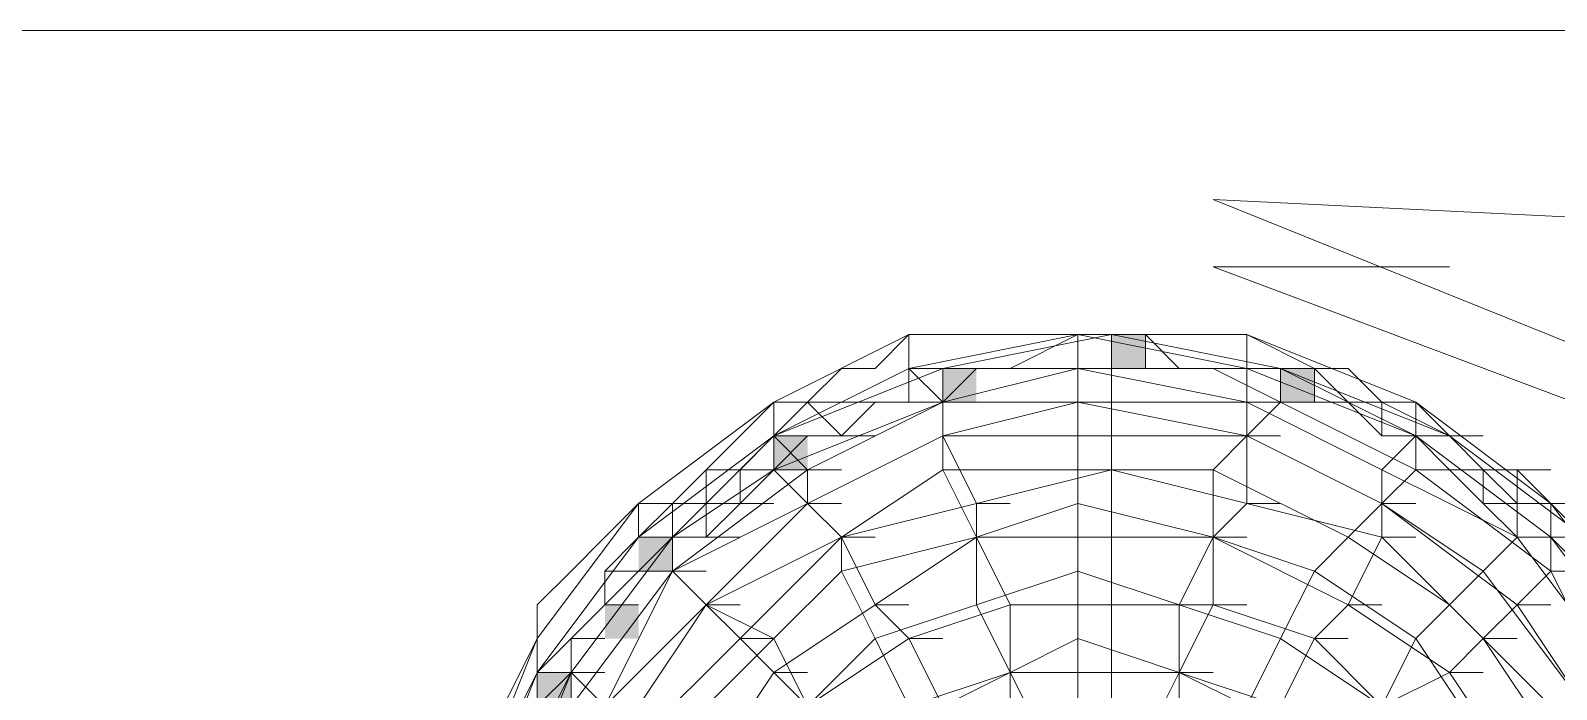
# Model space of a CAD drawing. Header units: millimetres. Extents: x 521 to 148073, y -17811 to 32040.
# Drawn here: x 143867.8 to 144248.7, y -14036 to -13871.5 of the extents above; entities that cross this region are included whole.
import ezdxf

# ---------------------------------------------------------------- set-up
doc = ezdxf.new("R2010")
doc.units = ezdxf.units.MM
doc.layers.add('PDF_Celobarevné výplně', color=7, linetype='Continuous')
doc.layers.add('PDF_Geometrie', color=7, linetype='Continuous', true_color=0xbdbdbd)

msp = doc.modelspace()

# ---------------------------------------------------------------- linework, layer by layer
at = {"layer": 'PDF_Celobarevné výplně', "lineweight": 18, "transparency": 33554559}
for points in [[(144137.66, -13947.36), (144137.66, -13955.79), (144146.09, -13947.36), (144146.09, -13955.79)], [(144095.49, -13955.79), (144095.49, -13964.23), (144103.92, -13955.79), (144103.92, -13964.23)], [(144095.49, -13955.79), (144095.49, -13964.23), (144103.92, -13955.79), (144103.92, -13964.23)], [(144179.82, -13955.79), (144179.82, -13964.23), (144188.26, -13955.79), (144188.26, -13964.23)], [(144179.82, -13955.79), (144179.82, -13964.23), (144188.26, -13955.79), (144188.26, -13964.23)], [(144053.32, -13972.66), (144053.32, -13981.09), (144061.76, -13972.66), (144061.76, -13981.09)], [(144053.32, -13972.66), (144053.32, -13981.09), (144061.76, -13972.66), (144061.76, -13981.09)], [(144019.59, -13997.96), (144019.59, -14006.39), (144028.02, -13997.96), (144028.02, -14006.39)], [(144011.16, -14014.83), (144011.16, -14023.26), (144019.59, -14014.83), (144019.59, -14023.26)], [(143994.29, -14031.69), (143994.29, -14040.13), (144002.72, -14031.69), (144002.72, -14040.13)]]:
    msp.add_solid(points, dxfattribs=at)
at = {"layer": 'PDF_Geometrie', "lineweight": 18}
for points in [[(143403.96, -14858.16), (143429.26, -14866.59), (143403.96, -14858.16), (143429.26, -14866.59), (143446.12, -14858.16), (143581.06, -14799.13), (143446.12, -14858.16), (143429.26, -14866.59), (143446.12, -14858.16), (143581.06, -14799.13), (143707.56, -14748.53), (143850.92, -14714.79), (143985.86, -14689.49), (144129.22, -14672.63), (144272.59, -14664.19), (144770.16, -14664.19), (144272.59, -14664.19), (144770.16, -14664.19), (144770.16, -13871.46), (144770.16, -14664.19), (144770.16, -13871.46), (142973.86, -13871.46), (144770.16, -13871.46), (142973.86, -13871.46)], [(144643.66, -13930.49), (144677.39, -13930.49), (144727.99, -14141.33), (144162.96, -13913.63), (144677.39, -13938.93), (144727.99, -14141.33)], [(144221.99, -13930.49), (144162.96, -13930.49), (144702.69, -14132.89)], [(143985.86, -14040.13), (143994.29, -14023.26), (143994.29, -14014.83), (144002.72, -14006.39), (144011.16, -13997.96), (144019.59, -13989.53), (144028.02, -13989.53), (144036.46, -13981.09), (144044.89, -13972.66), (144053.32, -13964.23), (144061.76, -13964.23), (144070.19, -13955.79), (144078.62, -13955.79), (144087.06, -13947.36), (144103.92, -13947.36), (144112.36, -13947.36), (144120.79, -13947.36), (144129.22, -13947.36), (144146.09, -13947.36), (144154.52, -13947.36), (144162.96, -13947.36), (144171.39, -13947.36), (144188.26, -13955.79), (144196.69, -13955.79), (144205.12, -13964.23), (144213.56, -13964.23), (144221.99, -13972.66), (144230.42, -13981.09), (144238.86, -13989.53), (144247.29, -13989.53), (144255.72, -13997.96)], [(144120.79, -13955.79), (144112.36, -13955.79), (144129.22, -13955.79), (144129.22, -13947.36), (144137.66, -13947.36), (144095.49, -13955.79), (144103.92, -13955.79), (144095.49, -13955.79), (144095.49, -13964.23), (144061.76, -13981.09), (144070.19, -13981.09), (144061.76, -13981.09), (144061.76, -13989.53), (144053.32, -13981.09), (144028.02, -13997.96), (144002.72, -14031.69), (143994.29, -14031.69), (143994.29, -14023.26), (144019.59, -13989.53), (144011.16, -13997.96), (144002.72, -14006.39), (144011.16, -13997.96), (144019.59, -13989.53), (143994.29, -14023.26), (143994.29, -14031.69), (144019.59, -13997.96), (144028.02, -13997.96), (144028.02, -14006.39), (144061.76, -13989.53), (144053.32, -13981.09), (144095.49, -13964.23), (144095.49, -13972.66), (144061.76, -13989.53), (144095.49, -13972.66), (144103.92, -13972.66), (144095.49, -13972.66), (144103.92, -13989.53), (144070.19, -13997.96), (144078.62, -13997.96), (144070.19, -13997.96), (144078.62, -14014.83), (144103.92, -13997.96), (144112.36, -13997.96), (144103.92, -13997.96), (144112.36, -14014.83), (144087.06, -14023.26), (144095.49, -14023.26), (144087.06, -14023.26), (144095.49, -14040.13), (144112.36, -14031.69), (144120.79, -14031.69), (144112.36, -14031.69), (144120.79, -14048.56)], [(144087.06, -13955.79), (144070.19, -13964.23), (144078.62, -13964.23), (144070.19, -13972.66), (144078.62, -13972.66), (144070.19, -13972.66), (144061.76, -13964.23), (144070.19, -13955.79), (144078.62, -13955.79), (144087.06, -13947.36), (144129.22, -13947.36), (144112.36, -13955.79), (144120.79, -13955.79), (144112.36, -13955.79), (144103.92, -13955.79), (144095.49, -13955.79), (144053.32, -13972.66), (144019.59, -13997.96), (144028.02, -13997.96), (144019.59, -13997.96), (144028.02, -13989.53)], [(144205.12, -13997.96), (144205.12, -13989.53), (144213.56, -13989.53), (144205.12, -13989.53), (144171.39, -13972.66), (144171.39, -13964.23), (144129.22, -13955.79), (144171.39, -13964.23), (144171.39, -13955.79), (144129.22, -13947.36), (144087.06, -13955.79), (144087.06, -13947.36), (144103.92, -13947.36), (144112.36, -13947.36), (144120.79, -13947.36), (144129.22, -13947.36), (144087.06, -13947.36), (144129.22, -13947.36), (144129.22, -13955.79), (144095.49, -13964.23), (144087.06, -13955.79), (144053.32, -13972.66), (144053.32, -13964.23), (144019.59, -13989.53), (144053.32, -13964.23), (144053.32, -13972.66), (144019.59, -13997.96), (144019.59, -13989.53), (144028.02, -13989.53), (144036.46, -13989.53), (144036.46, -13997.96), (144028.02, -13997.96), (144028.02, -13989.53), (144036.46, -13981.09), (144044.89, -13972.66), (144053.32, -13964.23), (144019.59, -13989.53), (144019.59, -13997.96), (144028.02, -13997.96), (144053.32, -13981.09), (144053.32, -13972.66), (144087.06, -13955.79), (144095.49, -13964.23), (144053.32, -13981.09), (144044.89, -13981.09), (144053.32, -13972.66), (144070.19, -13972.66)], [(144061.76, -14040.13), (144087.06, -14023.26), (144078.62, -14014.83), (144087.06, -14014.83), (144078.62, -14014.83), (144053.32, -14031.69), (144044.89, -14023.26), (144053.32, -14023.26), (144070.19, -14006.39), (144070.19, -13997.96), (144044.89, -14023.26), (144053.32, -14023.26), (144036.46, -14014.83), (144070.19, -13997.96), (144095.49, -13981.09), (144103.92, -13997.96), (144129.22, -13989.53), (144129.22, -14006.39), (144103.92, -14014.83), (144103.92, -13997.96), (144070.19, -14006.39), (144070.19, -13997.96), (144061.76, -13989.53), (144070.19, -13989.53), (144061.76, -13989.53), (144036.46, -14014.83), (144028.02, -14006.39), (144061.76, -13989.53), (144070.19, -13997.96), (144036.46, -14014.83), (144028.02, -14006.39), (144036.46, -14006.39), (144028.02, -14006.39), (144061.76, -13981.09), (144053.32, -13981.09), (144061.76, -13972.66), (144053.32, -13972.66), (144061.76, -13964.23), (144053.32, -13964.23), (144087.06, -13947.36), (144053.32, -13964.23), (144087.06, -13947.36), (144087.06, -13955.79), (144129.22, -13947.36)], [(144087.06, -13947.36), (144087.06, -13947.36)], [(144087.06, -13947.36), (144087.06, -13947.36)], [(144137.66, -13955.79), (144137.66, -13947.36), (144137.66, -13955.79), (144146.09, -13955.79), (144137.66, -13955.79), (144137.66, -13964.23), (144095.49, -13964.23), (144103.92, -13964.23), (144095.49, -13964.23), (144103.92, -13955.79)], [(144129.22, -13947.36), (144129.22, -13947.36)], [(144129.22, -13947.36), (144129.22, -13947.36)], [(144129.22, -13947.36), (144129.22, -13947.36)], [(144129.22, -13947.36), (144129.22, -13947.36)], [(144129.22, -13947.36), (144129.22, -13947.36)], [(144129.22, -13947.36), (144129.22, -13947.36)], [(144205.12, -13997.96), (144171.39, -13989.53), (144179.82, -13989.53), (144171.39, -13989.53), (144162.96, -13997.96), (144188.26, -14006.39), (144162.96, -13997.96), (144162.96, -13981.09), (144162.96, -13997.96), (144129.22, -13989.53), (144129.22, -13981.09), (144162.96, -13981.09), (144196.69, -13997.96), (144162.96, -13981.09), (144171.39, -13972.66), (144129.22, -13964.23), (144129.22, -13955.79), (144129.22, -13947.36), (144146.09, -13947.36), (144154.52, -13947.36), (144162.96, -13947.36), (144171.39, -13947.36), (144188.26, -13955.79), (144196.69, -13955.79)], [(144137.66, -13947.36), (144129.22, -13947.36), (144137.66, -13947.36)], [(144179.82, -13964.23), (144179.82, -13955.79), (144188.26, -13955.79), (144179.82, -13955.79), (144221.99, -13972.66), (144205.12, -13964.23), (144213.56, -13964.23), (144205.12, -13964.23), (144205.12, -13972.66), (144196.69, -13964.23), (144205.12, -13964.23), (144196.69, -13964.23), (144188.26, -13964.23), (144188.26, -13955.79), (144137.66, -13955.79), (144137.66, -13947.36)], [(144137.66, -13947.36), (144137.66, -13947.36)], [(144146.09, -13947.36), (144137.66, -13947.36), (144146.09, -13947.36)], [(144154.52, -13955.79), (144146.09, -13947.36), (144154.52, -13947.36)], [(144171.39, -13947.36), (144171.39, -13947.36)], [(144171.39, -13947.36), (144171.39, -13947.36)], [(144061.76, -13972.66), (144053.32, -13972.66), (144095.49, -13955.79), (144095.49, -13964.23), (144103.92, -13964.23), (144095.49, -13964.23), (144095.49, -13972.66), (144146.09, -13972.66), (144137.66, -13972.66), (144137.66, -13981.09), (144103.92, -13989.53), (144112.36, -13989.53), (144103.92, -13989.53), (144103.92, -13997.96), (144146.09, -13997.96), (144137.66, -13997.96), (144137.66, -14014.83), (144112.36, -14014.83), (144120.79, -14014.83), (144112.36, -14014.83), (144112.36, -14031.69), (144129.22, -14023.26), (144129.22, -14048.56)], [(144095.49, -13955.79), (144087.06, -13955.79), (144095.49, -13955.79)], [(144087.06, -13964.23), (144087.06, -13955.79), (144095.49, -13955.79), (144146.09, -13955.79)], [(144103.92, -13955.79), (144095.49, -13955.79), (144103.92, -13955.79)], [(144112.36, -13955.79), (144103.92, -13955.79), (144112.36, -13955.79)], [(144112.36, -13955.79), (144103.92, -13955.79), (144112.36, -13955.79)], [(144137.66, -13955.79), (144129.22, -13955.79), (144137.66, -13955.79)], [(144154.52, -14048.56), (144154.52, -14031.69), (144162.96, -14031.69), (144137.66, -14031.69), (144137.66, -14014.83), (144146.09, -14014.83), (144137.66, -14014.83), (144162.96, -14014.83), (144162.96, -13997.96), (144171.39, -13997.96), (144137.66, -13997.96), (144137.66, -13981.09), (144146.09, -13981.09), (144137.66, -13981.09), (144171.39, -13989.53), (144171.39, -13972.66), (144179.82, -13972.66), (144137.66, -13972.66), (144137.66, -13964.23), (144146.09, -13964.23), (144137.66, -13964.23), (144179.82, -13964.23), (144162.96, -13955.79), (144171.39, -13955.79), (144154.52, -13955.79), (144162.96, -13955.79)], [(144137.66, -13955.79), (144137.66, -13955.79)], [(144146.09, -13955.79), (144137.66, -13955.79), (144146.09, -13955.79)], [(144154.52, -13955.79), (144146.09, -13955.79), (144154.52, -13955.79)], [(144162.96, -13955.79), (144154.52, -13955.79), (144162.96, -13955.79)], [(144255.72, -14040.13), (144238.86, -14014.83), (144247.29, -14006.39), (144255.72, -14006.39), (144247.29, -13997.96), (144255.72, -13997.96), (144247.29, -13997.96), (144247.29, -14006.39), (144213.56, -13981.09), (144221.99, -13981.09), (144213.56, -13981.09), (144205.12, -13989.53), (144205.12, -13981.09), (144171.39, -13964.23), (144171.39, -13955.79), (144213.56, -13972.66), (144247.29, -13997.96), (144238.86, -13997.96), (144264.16, -14031.69)], [(144179.82, -13955.79), (144171.39, -13955.79), (144179.82, -13955.79)], [(144188.26, -13955.79), (144179.82, -13955.79), (144188.26, -13955.79)], [(144196.69, -13964.23), (144188.26, -13955.79), (144196.69, -13955.79), (144205.12, -13964.23), (144213.56, -13964.23), (144221.99, -13972.66), (144230.42, -13981.09), (144238.86, -13981.09), (144238.86, -13989.53), (144230.42, -13981.09), (144230.42, -13989.53), (144221.99, -13981.09), (144230.42, -13981.09), (144221.99, -13972.66), (144230.42, -13972.66), (144221.99, -13972.66), (144255.72, -13997.96), (144247.29, -13989.53), (144255.72, -13989.53)], [(144053.32, -13964.23), (144053.32, -13964.23)], [(144053.32, -13964.23), (144053.32, -13964.23)], [(144070.19, -13964.23), (144061.76, -13964.23), (144070.19, -13964.23)], [(144078.62, -13964.23), (144070.19, -13964.23), (144078.62, -13964.23)], [(144087.06, -13964.23), (144078.62, -13964.23), (144087.06, -13964.23)], [(144095.49, -13964.23), (144087.06, -13964.23), (144095.49, -13964.23)], [(144188.26, -13964.23), (144179.82, -13964.23), (144171.39, -13972.66), (144171.39, -13964.23), (144205.12, -13981.09), (144213.56, -13972.66), (144205.12, -13981.09), (144238.86, -13997.96), (144230.42, -14006.39), (144255.72, -14040.13)], [(144188.26, -13964.23), (144179.82, -13964.23), (144188.26, -13964.23)], [(144196.69, -13964.23), (144188.26, -13964.23), (144196.69, -13964.23)], [(144205.12, -13964.23), (144196.69, -13964.23), (144205.12, -13964.23)], [(144213.56, -13972.66), (144213.56, -13964.23)], [(144213.56, -13964.23), (144247.29, -13989.53)], [(144213.56, -13964.23), (144213.56, -13964.23)], [(144247.29, -13989.53), (144213.56, -13964.23)], [(144213.56, -13964.23), (144213.56, -13964.23)], [(144213.56, -13964.23), (144247.29, -13989.53)], [(144053.32, -13989.53), (144044.89, -13989.53), (144053.32, -13981.09), (144053.32, -13972.66), (144019.59, -13997.96), (143994.29, -14031.69), (143977.42, -14065.43), (143977.42, -14107.59), (143968.99, -14107.59), (143968.99, -14116.03), (143985.86, -14116.03), (143977.42, -14116.03), (143985.86, -14149.76), (143985.86, -14158.19), (143977.42, -14158.19), (143977.42, -14116.03), (143977.42, -14124.46), (143985.86, -14124.46), (143977.42, -14124.46), (143977.42, -14132.89), (143985.86, -14132.89)], [(144061.76, -13981.09), (144053.32, -13972.66), (144061.76, -13972.66), (144053.32, -13972.66), (144028.02, -13997.96), (144019.59, -13997.96), (144028.02, -13997.96), (144019.59, -13997.96), (144011.16, -14006.39), (144019.59, -14006.39), (144011.16, -14006.39), (144019.59, -14006.39), (144011.16, -14014.83), (144019.59, -14014.83), (144011.16, -14014.83), (144011.16, -14006.39)], [(144070.19, -13972.66), (144061.76, -13972.66), (144070.19, -13972.66)], [(144230.42, -14048.56), (144213.56, -14023.26), (144188.26, -14006.39), (144196.69, -13997.96), (144188.26, -14006.39), (144213.56, -14023.26), (144221.99, -14014.83), (144230.42, -14006.39), (144205.12, -13989.53), (144230.42, -14006.39), (144238.86, -13997.96), (144205.12, -13981.09), (144205.12, -13989.53), (144196.69, -13997.96), (144221.99, -14014.83), (144196.69, -13997.96), (144205.12, -13989.53), (144171.39, -13972.66), (144205.12, -13989.53), (144238.86, -14014.83), (144247.29, -14014.83), (144238.86, -14014.83), (144230.42, -14023.26), (144205.12, -13997.96), (144213.56, -13997.96), (144205.12, -13997.96), (144196.69, -14014.83), (144221.99, -14031.69), (144230.42, -14031.69), (144221.99, -14031.69), (144205.12, -14040.13), (144188.26, -14023.26), (144196.69, -14023.26), (144188.26, -14023.26), (144179.82, -14040.13)], [(144213.56, -13972.66), (144205.12, -13972.66), (144213.56, -13972.66)], [(144247.29, -13997.96), (144213.56, -13972.66)], [(144213.56, -13972.66), (144213.56, -13972.66)], [(144213.56, -13972.66), (144247.29, -13997.96), (144255.72, -13997.96), (144247.29, -13997.96)], [(144213.56, -13972.66), (144213.56, -13972.66)], [(144221.99, -13972.66), (144213.56, -13972.66), (144221.99, -13972.66)], [(144221.99, -13981.09), (144213.56, -13972.66), (144221.99, -13972.66)], [(144221.99, -13972.66), (144221.99, -13972.66)], [(144221.99, -13972.66), (144221.99, -13972.66)], [(144036.46, -13981.09), (144028.02, -13989.53), (144036.46, -13989.53)], [(144044.89, -13981.09), (144036.46, -13981.09), (144044.89, -13981.09)], [(144053.32, -13981.09), (144044.89, -13981.09), (144053.32, -13981.09)], [(144103.92, -13997.96), (144095.49, -13981.09)], [(144095.49, -13981.09), (144129.22, -13981.09)], [(144129.22, -13981.09), (144129.22, -13989.53)], [(144230.42, -13981.09), (144221.99, -13981.09), (144230.42, -13981.09)], [(144247.29, -13981.09), (144238.86, -13981.09), (144247.29, -13989.53), (144238.86, -13989.53), (144230.42, -13989.53), (144238.86, -13997.96), (144247.29, -13997.96), (144247.29, -13989.53), (144255.72, -13997.96), (144247.29, -13989.53), (144272.59, -14023.26), (144247.29, -13989.53), (144247.29, -13997.96), (144272.59, -14031.69), (144247.29, -13997.96), (144238.86, -13997.96), (144264.16, -14031.69)], [(144238.86, -13981.09), (144230.42, -13981.09), (144238.86, -13981.09)], [(144019.59, -13989.53), (144019.59, -13989.53)], [(144019.59, -13989.53), (144019.59, -13989.53)], [(144044.89, -13989.53), (144036.46, -13997.96), (144044.89, -13997.96)], [(144129.22, -13989.53), (144103.92, -13997.96)], [(144171.39, -14040.13), (144154.52, -14031.69), (144162.96, -14014.83), (144171.39, -14014.83), (144162.96, -14014.83), (144188.26, -14023.26), (144196.69, -14014.83), (144205.12, -14014.83), (144196.69, -14014.83), (144162.96, -13997.96), (144154.52, -14014.83), (144129.22, -14006.39), (144154.52, -14014.83), (144154.52, -14031.69), (144129.22, -14023.26), (144129.22, -14006.39), (144129.22, -13989.53), (144162.96, -13997.96), (144154.52, -14014.83), (144154.52, -14031.69), (144129.22, -14023.26), (144129.22, -14048.56)], [(144238.86, -13989.53), (144230.42, -13989.53)], [(144238.86, -13997.96), (144238.86, -13989.53), (144247.29, -13989.53)], [(144247.29, -13989.53), (144247.29, -13997.96)], [(144247.29, -13989.53), (144247.29, -13989.53)], [(144247.29, -13989.53), (144247.29, -13989.53)], [(144028.02, -14006.39), (144028.02, -13997.96), (144036.46, -13997.96), (144028.02, -13997.96), (144002.72, -14031.69), (143994.29, -14031.69), (143977.42, -14073.86), (143985.86, -14073.86), (143977.42, -14073.86), (143977.42, -14082.29)], [(144002.72, -14040.13), (144028.02, -14006.39), (144011.16, -14040.13), (144028.02, -14006.39), (144028.02, -13997.96), (144019.59, -14006.39), (144028.02, -14006.39), (144036.46, -14014.83), (144019.59, -14040.13)], [(144019.59, -13997.96), (144019.59, -13997.96)], [(144019.59, -13997.96), (144019.59, -13997.96)], [(144028.02, -13997.96), (144028.02, -13997.96)], [(144028.02, -13997.96), (144028.02, -13997.96)], [(144036.46, -13997.96), (144028.02, -13997.96), (144036.46, -13997.96)], [(144247.29, -13997.96), (144238.86, -13997.96), (144247.29, -13997.96)], [(144255.72, -13997.96), (144247.29, -13997.96), (144255.72, -13997.96), (144247.29, -13997.96), (144255.72, -13997.96), (144247.29, -13997.96), (144272.59, -14031.69)], [(144247.29, -13997.96), (144247.29, -13997.96)], [(144247.29, -13997.96), (144247.29, -13997.96)], [(144247.29, -13997.96), (144247.29, -13997.96)], [(144011.16, -14006.39), (144011.16, -14006.39)], [(144112.36, -14048.56), (144112.36, -14031.69), (144103.92, -14014.83), (144078.62, -14023.26), (144070.19, -14006.39), (144053.32, -14023.26), (144036.46, -14014.83), (144019.59, -14040.13)], [(144019.59, -14006.39), (144019.59, -14006.39)], [(144028.02, -14048.56), (144053.32, -14023.26), (144061.76, -14040.13), (144078.62, -14023.26), (144087.06, -14040.13), (144112.36, -14031.69), (144103.92, -14014.83), (144129.22, -14006.39), (144129.22, -14023.26), (144112.36, -14031.69), (144087.06, -14040.13)], [(144230.42, -14048.56), (144213.56, -14023.26), (144205.12, -14040.13), (144179.82, -14023.26), (144154.52, -14014.83), (144179.82, -14023.26), (144171.39, -14040.13), (144179.82, -14023.26), (144188.26, -14006.39), (144179.82, -14023.26), (144205.12, -14040.13)], [(144255.72, -14040.13), (144230.42, -14006.39), (144221.99, -14014.83), (144247.29, -14040.13), (144221.99, -14014.83), (144213.56, -14023.26), (144205.12, -14040.13)], [(144264.16, -14040.13), (144247.29, -14006.39), (144255.72, -14006.39)], [(144011.16, -14023.26), (144002.72, -14023.26), (144011.16, -14014.83), (144002.72, -14023.26), (144011.16, -14023.26), (144002.72, -14023.26), (143994.29, -14031.69), (144002.72, -14031.69), (144011.16, -14040.13)], [(144011.16, -14040.13), (144036.46, -14014.83), (144044.89, -14014.83), (144036.46, -14014.83), (144044.89, -14023.26), (144019.59, -14048.56)], [(143985.86, -14065.43), (144002.72, -14031.69), (143994.29, -14031.69), (143977.42, -14065.43), (143994.29, -14023.26), (143985.86, -14040.13), (143994.29, -14023.26), (143977.42, -14065.43)], [(143985.86, -14073.86), (144002.72, -14031.69), (144011.16, -14031.69), (144002.72, -14031.69), (144002.72, -14023.26)], [(143994.29, -14023.26), (143994.29, -14023.26)], [(143994.29, -14023.26), (143994.29, -14023.26)], [(144087.06, -14040.13), (144078.62, -14023.26), (144061.76, -14040.13)], [(144238.86, -14056.99), (144221.99, -14031.69), (144230.42, -14023.26), (144238.86, -14023.26), (144230.42, -14023.26), (144247.29, -14048.56)], [(143977.42, -14132.89), (143985.86, -14141.33), (143994.29, -14141.33), (143985.86, -14149.76), (143977.42, -14107.59), (143977.42, -14149.76), (143977.42, -14107.59), (143985.86, -14065.43), (143994.29, -14073.86), (144011.16, -14040.13), (144002.72, -14031.69), (143985.86, -14065.43)], [(143994.29, -14031.69), (144002.72, -14031.69), (143994.29, -14040.13)], [(143994.29, -14040.13), (143994.29, -14031.69), (144011.16, -14031.69), (144002.72, -14031.69), (144002.72, -14040.13)], [(143994.29, -14031.69), (143994.29, -14031.69)], [(144002.72, -14031.69), (144002.72, -14031.69)], [(144036.46, -14056.99), (144053.32, -14031.69), (144061.76, -14031.69), (144053.32, -14031.69), (144061.76, -14040.13)], [(144137.66, -14048.56), (144137.66, -14031.69), (144146.09, -14031.69), (144112.36, -14031.69), (144112.36, -14048.56)], [(144171.39, -14040.13), (144154.52, -14031.69), (144146.09, -14048.56)], [(144179.82, -14040.13), (144154.52, -14031.69), (144146.09, -14048.56)]]:
    msp.add_lwpolyline(points, dxfattribs=at)
for points in [[(144129.22, -13947.36), (144171.39, -13947.36), (144171.39, -13955.79)], [(144171.39, -13947.36), (144129.22, -13947.36)], [(144162.96, -13955.79), (144179.82, -13955.79), (144137.66, -13947.36), (144146.09, -13947.36), (144146.09, -13955.79), (144154.52, -13955.79)], [(144171.39, -13955.79), (144171.39, -13947.36), (144213.56, -13964.23), (144213.56, -13972.66)], [(144213.56, -13964.23), (144171.39, -13947.36)], [(144095.49, -13972.66), (144095.49, -13964.23), (144129.22, -13955.79), (144129.22, -13964.23)], [(144221.99, -13972.66), (144213.56, -13972.66), (144221.99, -13972.66), (144213.56, -13972.66), (144221.99, -13972.66), (144213.56, -13972.66), (144179.82, -13955.79), (144179.82, -13964.23), (144188.26, -13964.23), (144179.82, -13964.23), (144213.56, -13981.09), (144213.56, -13972.66)], [(144095.49, -13981.09), (144095.49, -13972.66), (144129.22, -13964.23), (144129.22, -13981.09)], [(144129.22, -13981.09), (144129.22, -13964.23), (144171.39, -13972.66), (144162.96, -13981.09)], [(144070.19, -13997.96), (144061.76, -13989.53), (144095.49, -13972.66), (144095.49, -13981.09)], [(144036.46, -13989.53), (144036.46, -13981.09), (144044.89, -13981.09), (144044.89, -13989.53)], [(144002.72, -14031.69), (144028.02, -13997.96), (144019.59, -13997.96), (143994.29, -14031.69)], [(144078.62, -14023.26), (144070.19, -14006.39), (144103.92, -13997.96), (144103.92, -14014.83)], [(144002.72, -14006.39), (143994.29, -14014.83), (143994.29, -14023.26), (143994.29, -14014.83)], [(144044.89, -14056.99), (144028.02, -14048.56), (144053.32, -14023.26), (144061.76, -14040.13)]]:
    msp.add_lwpolyline(points, close=True, dxfattribs=at)

doc.saveas('drawing.dxf')
